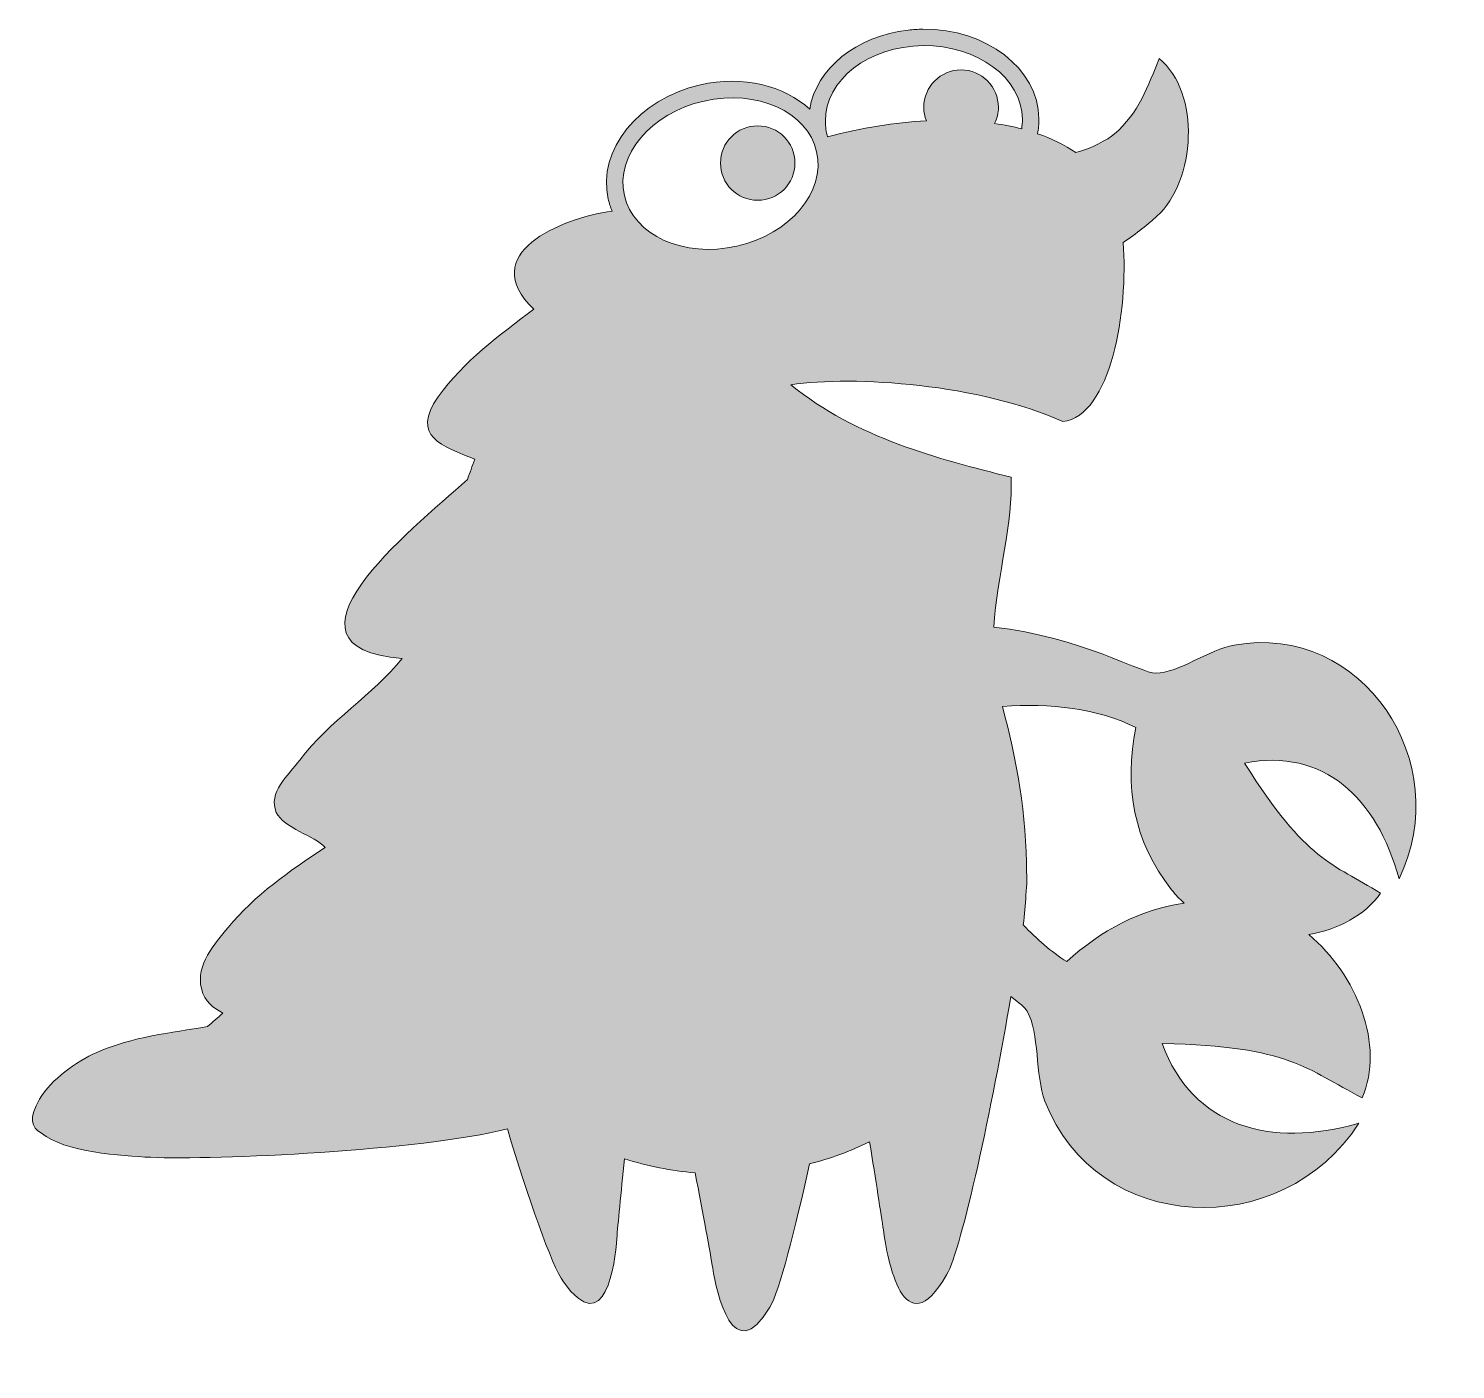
# Model space of a CAD drawing. Header units: inches. Extents: x 0 to 105, y -3 to 96.
import ezdxf

# ---------------------------------------------------------------- set-up
doc = ezdxf.new("R2010")
doc.units = ezdxf.units.IN
doc.header["$MEASUREMENT"] = 0
doc.layers.add('Layer 1', color=7, linetype='Continuous')

msp = doc.modelspace()

# ---------------------------------------------------------------- hatches: boundary and pattern name
at = {"layer": 'Layer 1', "true_color": 0x0b868b}
h = msp.add_hatch(color=136, dxfattribs=at)
h.dxf.hatch_style = 2
edge = h.paths.add_edge_path()
edge.add_spline(control_points=[(100.36, 33.23), (104.51, 41.74), (97.71, 52.07), (88.25, 50.4), (86.46, 50.08), (84.15, 48.35), (82.49, 48.32), (81.46, 48.3), (77.01, 51), (70.6, 51.71), (70.86, 55.53), (72.02, 59.45), (71.87, 62.73), (66.51, 64.08), (60.51, 65.6), (55.7, 69.52), (60.29, 70.23), (69.66, 69.56), (75.66, 66.82), (79.21, 67.2), (80.49, 75.03), (80.1, 79.98), (81.08, 80.61), (81.99, 81.37), (82.57, 81.9), (85.44, 84.49), (85.82, 91.01), (82.74, 93.49), (81.95, 91.5), (81.24, 89.47), (79.46, 87.95), (78.95, 87.52), (77.78, 86.9), (76.62, 86.58), (75.8, 87.14), (74.86, 87.61), (73.81, 87.97), (73.88, 88.33), (73.92, 88.69), (73.91, 89.06), (73.88, 92.74), (70.05, 95.7), (65.39, 95.65), (65.03, 95.65), (64.67, 95.62), (64.32, 95.58), (60.5, 95.16), (57.56, 92.74), (57.08, 89.77), (55.23, 91.5), (52.18, 92.27), (49.05, 91.56), (44.5, 90.52), (41.47, 86.76), (42.29, 83.17), (42.36, 82.86), (42.45, 82.57), (42.57, 82.29), (38.71, 81.73), (32.61, 79.13), (36.81, 75.07), (34.33, 73.18), (31.65, 71.26), (29.8, 68.64), (27.74, 65.73), (30.09, 65.02), (32.49, 64.05), (32.3, 63.55), (32.12, 63.05), (31.94, 62.55), (27.64, 58.76), (17.08, 50.23), (27.16, 49.4), (24.99, 46.76), (21.84, 44.84), (19.64, 41.95), (18.78, 40.82), (17.27, 39.55), (17.91, 38.1), (18.44, 36.93), (20.73, 36.41), (21.49, 35.52), (18.95, 33.86), (16.29, 31.99), (14.38, 29.65), (13.37, 28.42), (11.99, 26.94), (12.41, 25.16), (12.65, 24.13), (13.27, 23.78), (13.98, 23.35), (13.61, 23.01), (13.24, 22.68), (12.86, 22.37), (10.15, 21.89), (7.37, 21.63), (4.72, 20.46), (3.19, 19.78), (1.41, 18.51), (0.52, 17.02), (-0.29, 15.67), (-0.09, 14.95), (0.66, 14.52), (2.31, 13.16), (6.6, 12.85), (8.66, 12.76), (13.41, 12.55), (28.49, 13.23), (34.88, 14.84), (36.4, 9.82), (38.13, 4.8), (38.99, 3.6), (42.09, -0.73), (42.79, 5.01), (42.92, 6.8), (42.99, 7.8), (43.22, 10.12), (43.48, 12.65), (45.16, 12.12), (46.9, 11.77), (48.67, 11.61), (49.23, 8.65), (49.78, 5.75), (49.96, 4.6), (50.25, 2.83), (51.44, -2.83), (54.16, 1.75), (54.86, 2.93), (56.03, 7.49), (57.06, 12.27), (58.57, 12.66), (60.05, 13.2), (61.48, 13.9), (61.93, 11.08), (62.33, 8.54), (62.49, 7.42), (62.77, 5.33), (63.98, -1.36), (67.14, 4.13), (68.28, 6.11), (70.5, 16.63), (71.86, 24.57), (72.48, 24.1), (72.91, 23.75), (73.05, 23.5), (73.96, 21.92), (73.64, 18.77), (74.36, 16.89), (78.17, 7.03), (91.76, 6.5), (97.42, 15.26), (90.89, 13.39), (85.19, 15.02), (82.97, 21.11), (92.47, 20.94), (93.55, 19.2), (97.65, 17.14), (99.32, 20.97), (97.3, 26.15), (93.73, 29.13), (95.89, 29.51), (97.84, 30.52), (99, 32.16), (95.47, 34.39), (93.61, 34.41), (89.02, 41.72), (94.8, 42.86), (98.74, 39.19), (100.36, 33.23)], knot_values=[0, 0, 0, 0, 1, 1, 1, 2, 2, 2, 3, 3, 3, 4, 4, 4, 5, 5, 5, 6, 6, 6, 7, 7, 7, 8, 8, 8, 9, 9, 9, 10, 10, 10, 11, 11, 11, 12, 12, 12, 13, 13, 13, 14, 14, 14, 15, 15, 15, 16, 16, 16, 17, 17, 17, 18, 18, 18, 19, 19, 19, 20, 20, 20, 21, 21, 21, 22, 22, 22, 23, 23, 23, 24, 24, 24, 25, 25, 25, 26, 26, 26, 27, 27, 27, 28, 28, 28, 29, 29, 29, 30, 30, 30, 31, 31, 31, 32, 32, 32, 33, 33, 33, 34, 34, 34, 35, 35, 35, 36, 36, 36, 37, 37, 37, 38, 38, 38, 39, 39, 39, 40, 40, 40, 41, 41, 41, 42, 42, 42, 43, 43, 43, 44, 44, 44, 45, 45, 45, 46, 46, 46, 47, 47, 47, 48, 48, 48, 49, 49, 49, 50, 50, 50, 51, 51, 51, 52, 52, 52, 53, 53, 53, 54, 54, 54, 55, 55, 55, 56, 56, 56, 56], degree=3, periodic=1)
edge = h.paths.add_edge_path()
edge.add_spline(control_points=[(65.41, 94.44), (69.4, 94.48), (72.67, 92.07), (72.7, 89.04), (72.71, 88.8), (72.68, 88.56), (72.65, 88.33), (72.02, 88.49), (71.35, 88.62), (70.66, 88.72), (70.84, 89.08), (70.94, 89.49), (70.94, 89.92), (70.94, 91.43), (69.72, 92.66), (68.2, 92.66), (66.69, 92.66), (65.46, 91.43), (65.46, 89.92), (65.46, 89.57), (65.53, 89.23), (65.65, 88.92), (63.34, 88.8), (60.89, 88.41), (58.4, 87.74), (58.29, 88.11), (58.23, 88.5), (58.23, 88.89), (58.19, 91.91), (61.41, 94.4), (65.41, 94.44)], knot_values=[0, 0, 0, 0, 1, 1, 1, 2, 2, 2, 3, 3, 3, 4, 4, 4, 5, 5, 5, 6, 6, 6, 7, 7, 7, 8, 8, 8, 9, 9, 9, 10, 10, 10, 10], degree=3, periodic=1)
edge = h.paths.add_edge_path()
edge.add_spline(control_points=[(51.74, 79.71), (47.84, 78.82), (44.14, 80.49), (43.47, 83.44), (42.8, 86.38), (45.42, 89.49), (49.32, 90.37), (53.22, 91.26), (56.92, 89.59), (57.59, 86.64), (58.26, 83.7), (55.64, 80.59), (51.74, 79.71)], knot_values=[0, 0, 0, 0, 1, 1, 1, 2, 2, 2, 3, 3, 3, 4, 4, 4, 4], degree=3, periodic=1)
edge = h.paths.add_edge_path()
edge.add_spline(control_points=[(75.96, 27.14), (74.81, 27.87), (73.74, 28.79), (72.76, 29.85), (72.86, 30.57), (72.92, 31.3), (72.96, 32.03), (73.04, 32.85), (73.06, 33.41), (73.01, 33.65), (73.02, 37.85), (72.27, 42.12), (71.23, 45.89), (74.75, 46.15), (78.22, 45.74), (81.03, 44.34), (80.19, 40.04), (80.83, 35.98), (83.66, 32.41), (83.94, 32.06), (84.25, 31.74), (84.59, 31.44), (81.36, 30.98), (78.51, 29.45), (75.96, 27.14)], knot_values=[0, 0, 0, 0, 1, 1, 1, 2, 2, 2, 3, 3, 3, 4, 4, 4, 5, 5, 5, 6, 6, 6, 7, 7, 7, 8, 8, 8, 8], degree=3, periodic=1)
h = msp.add_hatch(color=136, dxfattribs=at)
h.dxf.hatch_style = 2
edge = h.paths.add_edge_path()
edge.add_spline(control_points=[(56, 85.81), (56, 84.3), (54.78, 83.08), (53.27, 83.08), (51.75, 83.08), (50.53, 84.3), (50.53, 85.81), (50.53, 87.33), (51.75, 88.55), (53.27, 88.55), (54.78, 88.55), (56, 87.33), (56, 85.81)], knot_values=[0, 0, 0, 0, 1, 1, 1, 2, 2, 2, 3, 3, 3, 4, 4, 4, 4], degree=3, periodic=1)

# ---------------------------------------------------------------- linework, layer by layer
at = {"layer": 'Layer 1', "lineweight": 0}
for points, knots in [([(100.36, 33.23), (104.51, 41.74), (97.71, 52.07), (88.25, 50.4), (86.46, 50.08), (84.15, 48.35), (82.49, 48.32), (81.46, 48.3), (77.01, 51), (70.6, 51.71), (70.86, 55.53), (72.02, 59.45), (71.87, 62.73), (66.51, 64.08), (60.51, 65.6), (55.7, 69.52), (60.29, 70.23), (69.66, 69.56), (75.66, 66.82), (79.21, 67.2), (80.49, 75.03), (80.1, 79.98), (81.08, 80.61), (81.99, 81.37), (82.57, 81.9), (85.44, 84.49), (85.82, 91.01), (82.74, 93.49), (81.95, 91.5), (81.24, 89.47), (79.46, 87.95), (78.95, 87.52), (77.78, 86.9), (76.62, 86.58), (75.8, 87.14), (74.86, 87.61), (73.81, 87.97), (73.88, 88.33), (73.92, 88.69), (73.91, 89.06), (73.88, 92.74), (70.05, 95.7), (65.39, 95.65), (65.03, 95.65), (64.67, 95.62), (64.32, 95.58), (60.5, 95.16), (57.56, 92.74), (57.08, 89.77), (55.23, 91.5), (52.18, 92.27), (49.05, 91.56), (44.5, 90.52), (41.47, 86.76), (42.29, 83.17), (42.36, 82.86), (42.45, 82.57), (42.57, 82.29), (38.71, 81.73), (32.61, 79.13), (36.81, 75.07), (34.33, 73.18), (31.65, 71.26), (29.8, 68.64), (27.74, 65.73), (30.09, 65.02), (32.49, 64.05), (32.3, 63.55), (32.12, 63.05), (31.94, 62.55), (27.64, 58.76), (17.08, 50.23), (27.16, 49.4), (24.99, 46.76), (21.84, 44.84), (19.64, 41.95), (18.78, 40.82), (17.27, 39.55), (17.91, 38.1), (18.44, 36.93), (20.73, 36.41), (21.49, 35.52), (18.95, 33.86), (16.29, 31.99), (14.38, 29.65), (13.37, 28.42), (11.99, 26.94), (12.41, 25.16), (12.65, 24.13), (13.27, 23.78), (13.98, 23.35), (13.61, 23.01), (13.24, 22.68), (12.86, 22.37), (10.15, 21.89), (7.37, 21.63), (4.72, 20.46), (3.19, 19.78), (1.41, 18.51), (0.52, 17.02), (-0.29, 15.67), (-0.09, 14.95), (0.66, 14.52), (2.31, 13.16), (6.6, 12.85), (8.66, 12.76), (13.41, 12.55), (28.49, 13.23), (34.88, 14.84), (36.4, 9.82), (38.13, 4.8), (38.99, 3.6), (42.09, -0.73), (42.79, 5.01), (42.92, 6.8), (42.99, 7.8), (43.22, 10.12), (43.48, 12.65), (45.16, 12.12), (46.9, 11.77), (48.67, 11.61), (49.23, 8.65), (49.78, 5.75), (49.96, 4.6), (50.25, 2.83), (51.44, -2.83), (54.16, 1.75), (54.86, 2.93), (56.03, 7.49), (57.06, 12.27), (58.57, 12.66), (60.05, 13.2), (61.48, 13.9), (61.93, 11.08), (62.33, 8.54), (62.49, 7.42), (62.77, 5.33), (63.98, -1.36), (67.14, 4.13), (68.28, 6.11), (70.5, 16.63), (71.86, 24.57), (72.48, 24.1), (72.91, 23.75), (73.05, 23.5), (73.96, 21.92), (73.64, 18.77), (74.36, 16.89), (78.17, 7.03), (91.76, 6.5), (97.42, 15.26), (90.89, 13.39), (85.19, 15.02), (82.97, 21.11), (92.47, 20.94), (93.55, 19.2), (97.65, 17.14), (99.32, 20.97), (97.3, 26.15), (93.73, 29.13), (95.89, 29.51), (97.84, 30.52), (99, 32.16), (95.47, 34.39), (93.61, 34.41), (89.02, 41.72), (94.8, 42.86), (98.74, 39.19), (100.36, 33.23)], [0, 0, 0, 0, 1, 1, 1, 2, 2, 2, 3, 3, 3, 4, 4, 4, 5, 5, 5, 6, 6, 6, 7, 7, 7, 8, 8, 8, 9, 9, 9, 10, 10, 10, 11, 11, 11, 12, 12, 12, 13, 13, 13, 14, 14, 14, 15, 15, 15, 16, 16, 16, 17, 17, 17, 18, 18, 18, 19, 19, 19, 20, 20, 20, 21, 21, 21, 22, 22, 22, 23, 23, 23, 24, 24, 24, 25, 25, 25, 26, 26, 26, 27, 27, 27, 28, 28, 28, 29, 29, 29, 30, 30, 30, 31, 31, 31, 32, 32, 32, 33, 33, 33, 34, 34, 34, 35, 35, 35, 36, 36, 36, 37, 37, 37, 38, 38, 38, 39, 39, 39, 40, 40, 40, 41, 41, 41, 42, 42, 42, 43, 43, 43, 44, 44, 44, 45, 45, 45, 46, 46, 46, 47, 47, 47, 48, 48, 48, 49, 49, 49, 50, 50, 50, 51, 51, 51, 52, 52, 52, 53, 53, 53, 54, 54, 54, 55, 55, 55, 56, 56, 56, 56]), ([(65.41, 94.44), (69.4, 94.48), (72.67, 92.07), (72.7, 89.04), (72.71, 88.8), (72.68, 88.56), (72.65, 88.33), (72.02, 88.49), (71.35, 88.62), (70.66, 88.72), (70.84, 89.08), (70.94, 89.49), (70.94, 89.92), (70.94, 91.43), (69.72, 92.66), (68.2, 92.66), (66.69, 92.66), (65.46, 91.43), (65.46, 89.92), (65.46, 89.57), (65.53, 89.23), (65.65, 88.92), (63.34, 88.8), (60.89, 88.41), (58.4, 87.74), (58.29, 88.11), (58.23, 88.5), (58.23, 88.89), (58.19, 91.91), (61.41, 94.4), (65.41, 94.44)], [0, 0, 0, 0, 1, 1, 1, 2, 2, 2, 3, 3, 3, 4, 4, 4, 5, 5, 5, 6, 6, 6, 7, 7, 7, 8, 8, 8, 9, 9, 9, 10, 10, 10, 10]), ([(51.74, 79.71), (47.84, 78.82), (44.14, 80.49), (43.47, 83.44), (42.8, 86.38), (45.42, 89.49), (49.32, 90.37), (53.22, 91.26), (56.92, 89.59), (57.59, 86.64), (58.26, 83.7), (55.64, 80.59), (51.74, 79.71)], [0, 0, 0, 0, 1, 1, 1, 2, 2, 2, 3, 3, 3, 4, 4, 4, 4]), ([(56, 85.81), (56, 84.3), (54.78, 83.08), (53.27, 83.08), (51.75, 83.08), (50.53, 84.3), (50.53, 85.81), (50.53, 87.33), (51.75, 88.55), (53.27, 88.55), (54.78, 88.55), (56, 87.33), (56, 85.81)], [0, 0, 0, 0, 1, 1, 1, 2, 2, 2, 3, 3, 3, 4, 4, 4, 4]), ([(75.96, 27.14), (74.81, 27.87), (73.74, 28.79), (72.76, 29.85), (72.86, 30.57), (72.92, 31.3), (72.96, 32.03), (73.04, 32.85), (73.06, 33.41), (73.01, 33.65), (73.02, 37.85), (72.27, 42.12), (71.23, 45.89), (74.75, 46.15), (78.22, 45.74), (81.03, 44.34), (80.19, 40.04), (80.83, 35.98), (83.66, 32.41), (83.94, 32.06), (84.25, 31.74), (84.59, 31.44), (81.36, 30.98), (78.51, 29.45), (75.96, 27.14)], [0, 0, 0, 0, 1, 1, 1, 2, 2, 2, 3, 3, 3, 4, 4, 4, 5, 5, 5, 6, 6, 6, 7, 7, 7, 8, 8, 8, 8])]:
    msp.add_open_spline(points, degree=3, knots=knots, dxfattribs=at)

doc.saveas('drawing.dxf')
